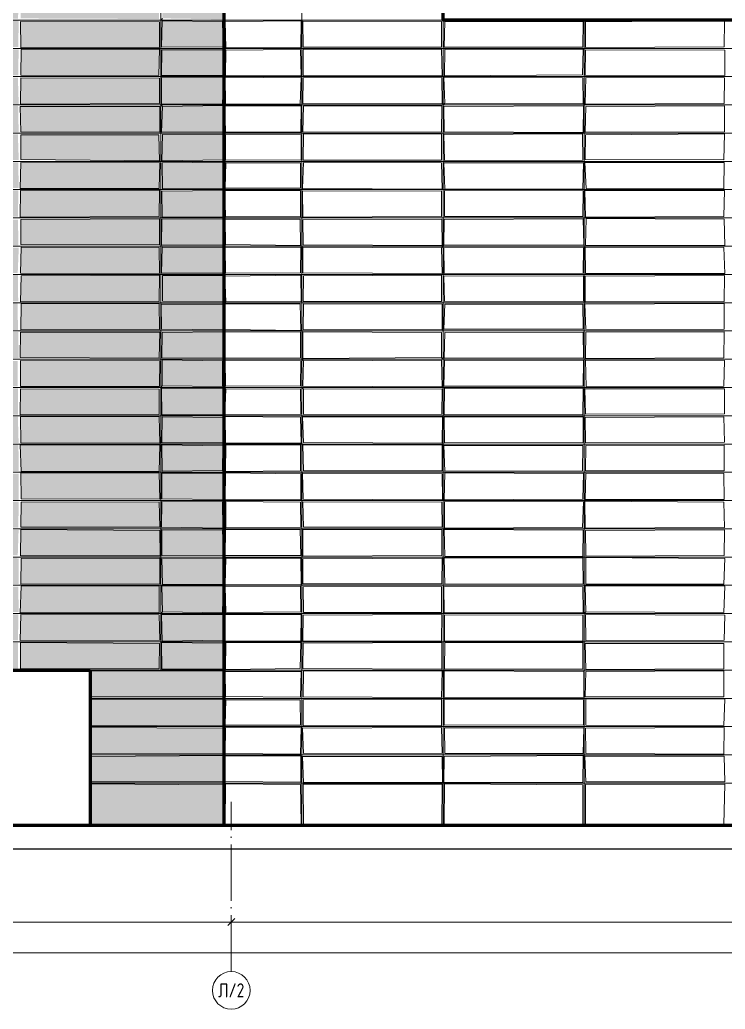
# Model space of a CAD drawing. Extents: x -50000 to 1632000, y -47600 to 308800.
# Drawn here: x 1327813 to 1357787, y 213200 to 255213 of the extents above; entities that cross this region are included whole.
import ezdxf
from ezdxf.enums import TextEntityAlignment as Align

# ---------------------------------------------------------------- set-up
doc = ezdxf.new("R2010")
doc.units = 0
doc.header["$MEASUREMENT"] = 0
doc.linetypes.add('ACAD_ISO04W100', pattern=[30, 24, -3, 0, -3])
doc.layers.get('Defpoints').update_dxf_attribs({"color": 6})
doc.layers.add('1', color=7, linetype='Continuous')
doc.styles.get("Standard").update_dxf_attribs({"font": 'isocpeur.ttf'})
doc.dimstyles.get("Standard").update_dxf_attribs({"dimscale": 200, "dimtxt": 2.5, "dimasz": 1.5, "dimexe": 1.5, "dimexo": 5, "dimgap": 1, "dimtad": 1, "dimtoh": 1, "dimdec": 0, "dimrnd": 10, "dimzin": 0, "dimtxsty": 'Standard', "dimblk": 'OBLIQUE', "dimcen": 1, "dimdle": 1.5, "dimclrd": 256, "dimclre": 256, "dimclrt": 256, "dimadec": 0, "dimazin": 0, "dimtfac": 1, "dimtdec": 0, "dimtix": 1, "dimtmove": 0, "dimatfit": 3, "dimldrblk": 'NONE', "dimfxl": 1, "dimtolj": 1, "dimtzin": 0, "dimlwd": 18, "dimlwe": 18, "dimarcsym": 1})

# ---------------------------------------------------------------- blocks, each defined once
blk = doc.blocks.new('_Oblique')
at = {"color": 0, "linetype": 'ByBlock', "lineweight": -2}
blk.add_line((-0.5, -0.5), (0.5, 0.5), dxfattribs=at)
blk = doc.blocks.new('*D37')
at = {"layer": '1', "linetype": 'Continuous', "lineweight": 18, "transparency": 16777216}
blk.add_line((1315500, 216900), (1337100, 216900), dxfattribs=at)
at = {"layer": 'Defpoints', "color": 0, "linetype": 'Continuous', "transparency": 16777216}
for p in [(1315800, 220000), (1336800, 220000), (1336800, 216900)]:
    blk.add_point(p, dxfattribs=at)
at = {"layer": '1', "linetype": 'Continuous', "lineweight": 18, "transparency": 16777216, "xscale": 300, "yscale": 300, "zscale": 300, "rotation": 180}
blk.add_blockref('_Oblique', (1315800, 216900), dxfattribs=at)
at = {"layer": '1', "linetype": 'Continuous', "lineweight": 18, "transparency": 16777216, "xscale": 300, "yscale": 300, "zscale": 300}
blk.add_blockref('_Oblique', (1336800, 216900), dxfattribs=at)
at = {"layer": '1', "linetype": 'Continuous', "lineweight": 18, "transparency": 16777216, "insert": (1326300, 217350), "char_height": 500, "attachment_point": 5}
blk.add_mtext('\\A1;21000', dxfattribs=at)
blk = doc.blocks.new('_None')
blk = doc.blocks.new('*D38')
at = {"layer": '1', "linetype": 'Continuous', "lineweight": 18, "transparency": 16777216}
blk.add_line((1315500, 215600), (1450050, 215600), dxfattribs=at)
at = {"layer": 'Defpoints', "color": 0, "linetype": 'Continuous', "transparency": 16777216}
for p in [(1315800, 220000), (1449750, 220000), (1449750, 215600)]:
    blk.add_point(p, dxfattribs=at)
at = {"layer": '1', "linetype": 'Continuous', "lineweight": 18, "transparency": 16777216, "xscale": 300, "yscale": 300, "zscale": 300, "rotation": 180}
blk.add_blockref('_Oblique', (1315800, 215600), dxfattribs=at)
at = {"layer": '1', "linetype": 'Continuous', "lineweight": 18, "transparency": 16777216, "xscale": 300, "yscale": 300, "zscale": 300}
blk.add_blockref('_Oblique', (1449750, 215600), dxfattribs=at)
at = {"layer": '1', "linetype": 'Continuous', "lineweight": 18, "transparency": 16777216, "insert": (1382775, 216050), "char_height": 500, "attachment_point": 5}
blk.add_mtext('\\A1;133950*', dxfattribs=at)
blk = doc.blocks.new('*D39')
at = {"layer": '1', "linetype": 'Continuous', "lineweight": 18, "transparency": 16777216}
blk.add_line((1336500, 216900), (1385100, 216900), dxfattribs=at)
at = {"layer": 'Defpoints', "color": 0, "linetype": 'Continuous', "transparency": 16777216}
for p in [(1336800, 220000), (1384800, 220000), (1384800, 216900)]:
    blk.add_point(p, dxfattribs=at)
at = {"layer": '1', "linetype": 'Continuous', "lineweight": 18, "transparency": 16777216, "xscale": 300, "yscale": 300, "zscale": 300, "rotation": 180}
blk.add_blockref('_Oblique', (1336800, 216900), dxfattribs=at)
at = {"layer": '1', "linetype": 'Continuous', "lineweight": 18, "transparency": 16777216, "xscale": 300, "yscale": 300, "zscale": 300}
blk.add_blockref('_Oblique', (1384800, 216900), dxfattribs=at)
at = {"layer": '1', "linetype": 'Continuous', "lineweight": 18, "transparency": 16777216, "insert": (1360800, 217350), "char_height": 500, "attachment_point": 5}
blk.add_mtext('\\A1;48000', dxfattribs=at)

msp = doc.modelspace()

# ---------------------------------------------------------------- hatches: boundary and pattern name
at = {"layer": '1', "linetype": 'Continuous'}
h = msp.add_hatch(color=251, dxfattribs=at)
h.dxf.hatch_style = 1
h.paths.add_polyline_path([(1321751, 258728), (1315839.5, 258756.4), (1315870.5, 257636.2), (1321727.5, 257630.5)])
h.paths.add_polyline_path([(1327772.4, 258728), (1321834.4, 258749.8), (1321834.5, 257660.2), (1327774.7, 257661.5)])
h.paths.add_polyline_path([(1333740.2, 258768.7), (1327851.2, 258754.6), (1327869.8, 257650.7), (1333743.5, 257652.5)])
h.paths.add_polyline_path([(1336431.2, 258767.9), (1333854, 258750), (1333871, 257639.6), (1336451.3, 257672.2)])
h.paths.add_polyline_path([(1321740, 257564.5), (1315831.1, 257533), (1315826.3, 256457.1), (1321736.7, 256435.2)])
h.paths.add_polyline_path([(1327733.7, 257544.6), (1321843.7, 257570.6), (1321847.4, 256463.9), (1327750, 256444.6)])
h.paths.add_polyline_path([(1333762.3, 257558.2), (1327861.7, 257568.6), (1327840, 256473.3), (1333741, 256458.4)])
h.paths.add_polyline_path([(1336438.7, 257536.3), (1333863.5, 257566), (1333857.5, 256457.6), (1336464, 256452.6)])
h.paths.add_polyline_path([(1321772.5, 256348.3), (1315847.9, 256338.6), (1315862.7, 255274.3), (1321739.4, 255261.8)])
h.paths.add_polyline_path([(1327771.3, 256333.2), (1321870, 256353.3), (1321837, 255268.4), (1327739.8, 255266.7)])
h.paths.add_polyline_path([(1333757.4, 256363.6), (1327834.6, 256333.5), (1327847.5, 255271.3), (1333727.9, 255246.5)])
h.paths.add_polyline_path([(1336434.5, 256334.8), (1333857, 256331.1), (1333870.7, 255274.2), (1336431.4, 255231.6)])
h.paths.add_polyline_path([(1321771.1, 255152.9), (1315872.3, 255138.7), (1315852.2, 254033.3), (1321771, 254059.6)])
h.paths.add_polyline_path([(1327764.4, 255170.5), (1321861.7, 255164.6), (1321829, 254068.1), (1327752.3, 254053.4)])
h.paths.add_polyline_path([(1333752.9, 255131.2), (1327842.1, 255137), (1327859.7, 254026.1), (1333749.3, 254036.9)])
h.paths.add_polyline_path([(1336427.3, 255147.5), (1333869.7, 255164.5), (1333829.4, 254069.5), (1336449.9, 254050.8)])
h.paths.add_polyline_path([(1321744.7, 253936.8), (1315846.9, 253931.8), (1315831.7, 252845.9), (1321748.9, 252862.8)])
h.paths.add_polyline_path([(1327765.3, 253959.3), (1321862.8, 253972.5), (1321835.1, 252866.4), (1327747.3, 252860.4)])
h.paths.add_polyline_path([(1333755.3, 253960.3), (1327869.3, 253944.9), (1327859.8, 252865.4), (1333727.4, 252853.3)])
h.paths.add_polyline_path([(1336465.5, 253940), (1333855.2, 253941.6), (1333831.4, 252843.6), (1336449.2, 252850.5)])
h.paths.add_polyline_path([(1321760.3, 252758), (1315837.8, 252753.3), (1315832, 251657.5), (1321726.8, 251672.1)])
h.paths.add_polyline_path([(1327734, 252758.1), (1321865.9, 252738.6), (1321846.5, 251625.7), (1327768, 251628.2)])
h.paths.add_polyline_path([(1333750, 252728.5), (1327863.5, 252752.8), (1327842.7, 251630.5), (1333753.7, 251660.1)])
h.paths.add_polyline_path([(1336463.9, 252752.8), (1333837.2, 252756.8), (1333827.8, 251627.7), (1336431.2, 251644.3)])
h.paths.add_polyline_path([(1321771.6, 251527.5), (1315840.1, 251564.2), (1315838.3, 250447.4), (1321726.4, 250454.9)])
h.paths.add_polyline_path([(1327743.8, 251554.4), (1321831.5, 251548.7), (1321868.6, 250457), (1327765.4, 250435.6)])
h.paths.add_polyline_path([(1333769.5, 251533.4), (1327827.9, 251531.6), (1327862.4, 250450.2), (1333768.3, 250446.2)])
h.paths.add_polyline_path([(1336439.5, 251573.8), (1333870.5, 251527.9), (1333841.3, 250448.5), (1336443.2, 250455.8)])
h.paths.add_polyline_path([(1321729.2, 250326.8), (1315839.6, 250342.4), (1315831.2, 249246.5), (1321726.7, 249243.3)])
h.paths.add_polyline_path([(1327731.6, 250350.9), (1321833.1, 250346.5), (1321848.8, 249246.4), (1327769.4, 249260.8)])
h.paths.add_polyline_path([(1333728.1, 250333.2), (1327857.3, 250325.3), (1327862.6, 249274.5), (1333746.3, 249228.7)])
h.paths.add_polyline_path([(1336466.6, 250355.6), (1333872.1, 250341.7), (1333852.6, 249230.4), (1336467.6, 249264.2)])
h.paths.add_polyline_path([(1321738.9, 249145.7), (1315866.8, 249166.8), (1315846.5, 248052.5), (1321761.2, 248060.3)])
h.paths.add_polyline_path([(1327747.8, 249162.5), (1321834.1, 249128.5), (1321858.5, 248065.7), (1327769.1, 248066.4)])
h.paths.add_polyline_path([(1333765, 249140.4), (1327854.1, 249149.9), (1327830, 248055.4), (1333735.3, 248051.4)])
h.paths.add_polyline_path([(1336437, 249166.3), (1333868.7, 249137.3), (1333873.2, 248036.9), (1336466.1, 248047.1)])
h.paths.add_polyline_path([(1321738.5, 247933.2), (1315866.6, 247957.4), (1315853.3, 246835), (1321730.1, 246858.1)])
h.paths.add_polyline_path([(1327749.9, 247971.8), (1321855.6, 247950), (1321833.9, 246832.3), (1327739.6, 246859.1)])
h.paths.add_polyline_path([(1333743.2, 247971.9), (1327850.4, 247969.8), (1327826, 246837.1), (1333730.6, 246861.2)])
h.paths.add_polyline_path([(1336460.1, 247964.3), (1333850.7, 247941.3), (1333862.6, 246832.9), (1336454.9, 246847.1)])
h.paths.add_polyline_path([(1321736.8, 246772.6), (1315830.8, 246756.9), (1315851.4, 245634.9), (1321761.5, 245632.2)])
h.paths.add_polyline_path([(1327740.4, 246730.3), (1321827, 246737.4), (1321842.9, 245644.9), (1327750.2, 245629.8)])
h.paths.add_polyline_path([(1333744.8, 246760.5), (1327864.4, 246727.5), (1327864.8, 245667.3), (1333750, 245663)])
h.paths.add_polyline_path([(1336456.1, 246763.3), (1333855.2, 246744.3), (1333828.8, 245637.4), (1336442.7, 245658.3)])
h.paths.add_polyline_path([(1321735.2, 245556.7), (1315856, 245566.5), (1315856.7, 244455.8), (1321769.4, 244430.9)])
h.paths.add_polyline_path([(1327770.8, 245539.6), (1321853.4, 245565.3), (1321855.7, 244426.9), (1327725.7, 244460.2)])
h.paths.add_polyline_path([(1333732.2, 245546), (1327867.8, 245558.1), (1327841.2, 244450.7), (1333746.4, 244444.1)])
h.paths.add_polyline_path([(1336449.1, 245545.3), (1333862.5, 245553.1), (1333834.5, 244455), (1336450.5, 244451.6)])
h.paths.add_polyline_path([(1321742.5, 244362.7), (1315854.5, 244342), (1315849.3, 243231.1), (1321754.1, 243235.4)])
h.paths.add_polyline_path([(1327733.7, 244369.5), (1321857.2, 244368.3), (1321852, 243262.2), (1327746.3, 243263.4)])
h.paths.add_polyline_path([(1333752.4, 244371.9), (1327870.8, 244336), (1327848.6, 243237.3), (1333734.7, 243249.8)])
h.paths.add_polyline_path([(1336438.9, 244350.1), (1333873.1, 244358.2), (1333873.6, 243259.5), (1336448.2, 243250.8)])
h.paths.add_polyline_path([(1321727.6, 243127.1), (1315825.6, 243158.3), (1315829.7, 242034.8), (1321758.6, 242051.9)])
h.paths.add_polyline_path([(1327728.6, 243167.9), (1321840.6, 243166.7), (1321856.8, 242061.6), (1327731.5, 242046)])
h.paths.add_polyline_path([(1333736.5, 243169.8), (1327872.3, 243160.2), (1327853, 242042.4), (1333744.7, 242059.2)])
h.paths.add_polyline_path([(1336463.6, 243142.1), (1333826.2, 243134), (1333834.8, 242073.6), (1336465.2, 242050)])
h.paths.add_polyline_path([(1321756.2, 241929.3), (1315870.8, 241970.2), (1315851.3, 240827.8), (1321765.6, 240869.4)])
h.paths.add_polyline_path([(1327753.9, 241949.7), (1321869.9, 241960.1), (1321854.1, 240826.4), (1327763.8, 240848.9)])
h.paths.add_polyline_path([(1333767.8, 241945.4), (1327840.1, 241947.4), (1327833.1, 240873.3), (1333734.7, 240842.8)])
h.paths.add_polyline_path([(1336450, 241959), (1333862.2, 241930.8), (1333850.2, 240866.1), (1336443, 240845.4)])
h.paths.add_polyline_path([(1321730.2, 240726.1), (1315841.6, 240737.1), (1315871.8, 239640.8), (1321757.4, 239656.6)])
h.paths.add_polyline_path([(1327725.8, 240729.1), (1321862.1, 240770.1), (1321873.3, 239640.9), (1327725.2, 239655)])
h.paths.add_polyline_path([(1333763.5, 240732.4), (1327840.2, 240740.6), (1327838.7, 239647.7), (1333749.7, 239637)])
h.paths.add_polyline_path([(1336426.7, 240734.2), (1333864.6, 240772.7), (1333869.3, 239673.9), (1336425, 239639.8)])
h.paths.add_polyline_path([(1321764.7, 239548.7), (1315864.9, 239548.1), (1315865.6, 238460.6), (1321733.1, 238441.1)])
h.paths.add_polyline_path([(1327735.2, 239568.2), (1321850.5, 239565.7), (1321846.9, 238433.4), (1327735.9, 238451.9)])
h.paths.add_polyline_path([(1333739, 239532.2), (1327837, 239540.6), (1327833.6, 238444), (1333734.6, 238453.2)])
h.paths.add_polyline_path([(1336453, 239573.5), (1333829.5, 239557.5), (1333850.7, 238445), (1336434.3, 238434.2)])
h.paths.add_polyline_path([(1321742.5, 238373.1), (1315834.5, 238347.2), (1315847.8, 237242.6), (1321747.9, 237255.7)])
h.paths.add_polyline_path([(1327732.6, 238360.1), (1321834.3, 238333.1), (1321859.4, 237257), (1327764.4, 237239.1)])
h.paths.add_polyline_path([(1333732.2, 238366.6), (1327845, 238360.8), (1327857.2, 237253.8), (1333769.1, 237237.3)])
h.paths.add_polyline_path([(1336453.1, 238329.4), (1333865.5, 238359.3), (1333855.5, 237250.2), (1336470.3, 237250.3)])
h.paths.add_polyline_path([(1321759.8, 237141), (1315859.6, 237157.6), (1315862.5, 236036), (1321734.5, 236046.7)])
h.paths.add_polyline_path([(1327754.4, 237168.4), (1321845.5, 237162.5), (1321871.7, 236028.8), (1327771.9, 236050.3)])
h.paths.add_polyline_path([(1333760.8, 237147), (1327826.2, 237168.4), (1327868.3, 236031.7), (1333737.7, 236032.5)])
h.paths.add_polyline_path([(1336444, 237126.2), (1333842.6, 237168.3), (1333858.1, 236041.4), (1336425.5, 236073)])
h.paths.add_polyline_path([(1321728.1, 235965.5), (1315833.7, 235942.3), (1315845.4, 234841.1), (1321768, 234825.9)])
h.paths.add_polyline_path([(1327768.7, 235945.3), (1321874.7, 235960.4), (1321833.4, 234857.3), (1327772.5, 234827.9)])
h.paths.add_polyline_path([(1333737.4, 235955.2), (1327861.4, 235974.2), (1327867.1, 234869.3), (1333761.5, 234861.2)])
h.paths.add_polyline_path([(1336452.6, 235964.6), (1333847.8, 235959.4), (1333851.2, 234866.7), (1336438, 234842.7)])
h.paths.add_polyline_path([(1321735.6, 234751.5), (1315853.2, 234755.2), (1315829.4, 233672.9), (1321739.1, 233672.8)])
h.paths.add_polyline_path([(1327763.3, 234746.4), (1321859.4, 234741.1), (1321851.4, 233647.4), (1327755.1, 233646.5)])
h.paths.add_polyline_path([(1333735.5, 234740.8), (1327870.2, 234733.3), (1327862.8, 233665), (1333766.2, 233664.1)])
h.paths.add_polyline_path([(1336427.9, 234750.1), (1333849.3, 234761.8), (1333835.3, 233669.4), (1336444, 233630.7)])
h.paths.add_polyline_path([(1321759.7, 233530.4), (1315870.1, 233537.2), (1315842.1, 232441.5), (1321733.6, 232466)])
h.paths.add_polyline_path([(1327763.6, 233542.7), (1321831.2, 233529.4), (1321853.8, 232446.3), (1327727, 232467.7)])
h.paths.add_polyline_path([(1333771, 233531.3), (1327861.1, 233563.8), (1327850.6, 232448.1), (1333773.1, 232449.1)])
h.paths.add_polyline_path([(1336426.1, 233539.7), (1333855.1, 233549.9), (1333852.4, 232463), (1336465.1, 232454.7)])
h.paths.add_polyline_path([(1321767.2, 232374.5), (1315869.5, 232372.7), (1315840.2, 231260), (1321751.2, 231230.3)])
h.paths.add_polyline_path([(1327761.2, 232352.4), (1321836.1, 232358.5), (1321852.3, 231260), (1327763.3, 231252.8)])
h.paths.add_polyline_path([(1333762.1, 232357.2), (1327869.2, 232333.7), (1327852.8, 231252.9), (1333761, 231257.7)])
h.paths.add_polyline_path([(1336441.1, 232327.9), (1333847.8, 232336.9), (1333873.1, 231239.7), (1336445.9, 231242.2)])
h.paths.add_polyline_path([(1321726.2, 231131.4), (1315850.1, 231131.8), (1315842.2, 230039.7), (1321727.1, 230036.9)])
h.paths.add_polyline_path([(1327745, 231146.4), (1321854.1, 231152.3), (1321867.5, 230072.7), (1327771.7, 230070)])
h.paths.add_polyline_path([(1333731.9, 231172.5), (1327865, 231167.3), (1327836.5, 230036.1), (1333734, 230025)])
h.paths.add_polyline_path([(1336453.2, 231161.8), (1333850.7, 231172), (1333874.2, 230073), (1336431.4, 230032.7)])
h.paths.add_polyline_path([(1321749.5, 229958.4), (1315874.4, 229933.3), (1315839.9, 228843.8), (1321739.9, 228837)])
h.paths.add_polyline_path([(1327751.5, 229967.2), (1321847.7, 229939.9), (1321846.5, 228854), (1327739.8, 228860.3)])
h.paths.add_polyline_path([(1333733.9, 229946), (1327861.9, 229954.4), (1327825.9, 228850.8), (1333768.4, 228863.7)])
h.paths.add_polyline_path([(1336448.9, 229957.4), (1333831.4, 229962.6), (1333858.4, 228832.2), (1336452.5, 228867.2)])
h.paths.add_polyline_path([(1321745.2, 228757.7), (1315831.7, 228741.3), (1315839.5, 227666.9), (1321751.2, 227670.7)])
h.paths.add_polyline_path([(1327735.5, 228767.2), (1321851.7, 228749.3), (1321864.5, 227648.9), (1327739.9, 227661.2)])
h.paths.add_polyline_path([(1333748.8, 228726.8), (1327837, 228769.6), (1327842.7, 227647.7), (1333741, 227648.1)])
h.paths.add_polyline_path([(1336443.5, 228747.8), (1333840.4, 228766.1), (1333850.1, 227637.4), (1336451.7, 227636.5)])
h.paths.add_polyline_path([(1318726.1, 227565.7), (1315837.5, 227527.9), (1315870, 226435.5), (1318743.2, 226440.2)])
h.paths.add_polyline_path([(1336458.3, 227558), (1330834.5, 227572.8), (1330866.1, 226458.6), (1336456.4, 226462.5)])
h.paths.add_polyline_path([(1318770.3, 226372.1), (1315849, 226354.2), (1315839, 225255.8), (1318736.3, 225241)])
h.paths.add_polyline_path([(1336444.4, 226360.4), (1330860.8, 226361.5), (1330857.4, 225226.5), (1336456.4, 225268.1)])
h.paths.add_polyline_path([(1318772.4, 225138.8), (1315873.6, 225144.4), (1315825.5, 224069.9), (1318745.7, 224046.1)])
h.paths.add_polyline_path([(1336435.2, 225138), (1330833.2, 225156.1), (1330844.2, 224069), (1336446.5, 224064.6)])
h.paths.add_polyline_path([(1318750.6, 223968.4), (1315838.3, 223929.2), (1315832.6, 222831.8), (1318728.9, 222856)])
h.paths.add_polyline_path([(1336470.9, 223970.9), (1330864.9, 223935), (1330841.2, 222860.7), (1336464.6, 222852.1)])
h.paths.add_polyline_path([(1318754, 222733.2), (1315840.6, 222772.8), (1315833.2, 221058.9), (1318738.6, 221048.8)])
h.paths.add_polyline_path([(1336440.1, 222733.9), (1330837.6, 222768.1), (1330838.5, 221043.5), (1336435.2, 221057.6)])

# ---------------------------------------------------------------- linework, layer by layer
at = {"layer": '1', "color": 8, "linetype": 'Continuous', "lineweight": 13}
for p, q in [((1333800, 227600), (1333800, 276200)), ((1339800, 221000), (1339800, 276200)), ((1345800, 255200), (1315800, 255200)), ((1345800, 255200), (1345800, 221000)), ((1351800, 221000), (1351800, 255200)), ((1380300, 254000), (1315800, 254000)), ((1380300, 252800), (1315800, 252800)), ((1380300, 251600), (1315800, 251600)), ((1380300, 250400), (1315800, 250400)), ((1380300, 249200), (1315800, 249200)), ((1380300, 248000), (1315800, 248000)), ((1380300, 246800), (1315800, 246800)), ((1315800, 245600), (1380300, 245600)), ((1380300, 244400), (1315800, 244400)), ((1380300, 243200), (1315800, 243200)), ((1380300, 242000), (1315800, 242000)), ((1380300, 240800), (1315800, 240800)), ((1380300, 239600), (1315800, 239600)), ((1380300, 238400), (1315800, 238400)), ((1380300, 237200), (1315800, 237200)), ((1380300, 236000), (1315800, 236000)), ((1380300, 234800), (1315800, 234800)), ((1380300, 233600), (1315800, 233600)), ((1380300, 232400), (1315800, 232400)), ((1380300, 231200), (1315800, 231200)), ((1380300, 230000), (1315800, 230000)), ((1384500, 228800), (1315800, 228800)), ((1384500, 227600), (1330800, 227600)), ((1384500, 226400), (1330800, 226400)), ((1384500, 225200), (1330800, 225200)), ((1384500, 224000), (1330800, 224000)), ((1384500, 222800), (1330800, 222800)), ((1315800, 221000), (1381800, 221000))]:
    msp.add_line(p, q, dxfattribs=at)
at = {"layer": '1', "color": 7, "linetype": 'Continuous', "lineweight": 9}
for p, q in [((1327842.1, 255137), (1333752.9, 255131.2)), ((1327859.7, 254026.1), (1327842.1, 255137)), ((1333749.3, 254036.9), (1333752.9, 255131.2)), ((1333800, 255200), (1333870.7, 255274.2)), ((1333829.4, 254069.5), (1333869.7, 255164.5)), ((1333869.7, 255164.5), (1336427.3, 255147.5)), ((1336449.9, 254050.8), (1336427.3, 255147.5)), ((1327859.7, 254026.1), (1333749.3, 254036.9)), ((1327859.8, 252865.4), (1327869.3, 253944.9)), ((1327869.3, 253944.9), (1333755.3, 253960.3)), ((1333727.4, 252853.3), (1333755.3, 253960.3)), ((1333829.4, 254069.5), (1336449.9, 254050.8)), ((1333831.4, 252843.6), (1333855.2, 253941.6)), ((1333855.2, 253941.6), (1336465.5, 253940)), ((1336449.2, 252850.5), (1336465.5, 253940)), ((1327842.7, 251630.5), (1327863.5, 252752.8)), ((1327859.8, 252865.4), (1333727.4, 252853.3)), ((1327863.5, 252752.8), (1333750, 252728.5)), ((1333753.7, 251660.1), (1333750, 252728.5)), ((1333827.8, 251627.7), (1333837.2, 252756.8)), ((1333831.4, 252843.6), (1336449.2, 252850.5)), ((1333837.2, 252756.8), (1336463.9, 252752.8)), ((1336431.2, 251644.3), (1336463.9, 252752.8)), ((1327842.7, 251630.5), (1333753.7, 251660.1)), ((1327827.9, 251531.6), (1333769.5, 251533.4)), ((1327862.4, 250450.2), (1327827.9, 251531.6)), ((1333768.3, 250446.2), (1333769.5, 251533.4)), ((1333800, 251600), (1333870.5, 251527.9)), ((1333827.8, 251627.7), (1336431.2, 251644.3)), ((1333841.3, 250448.5), (1333870.5, 251527.9)), ((1333870.5, 251527.9), (1336439.5, 251573.8)), ((1336443.2, 250455.8), (1336439.5, 251573.8)), ((1327862.4, 250450.2), (1333768.3, 250446.2)), ((1333841.3, 250448.5), (1336443.2, 250455.8)), ((1327857.3, 250325.3), (1333728.1, 250333.2)), ((1327862.6, 249274.5), (1327857.3, 250325.3)), ((1333746.3, 249228.7), (1333728.1, 250333.2)), ((1333852.6, 249230.4), (1333872.1, 250341.7)), ((1333872.1, 250341.7), (1336466.6, 250355.6)), ((1336467.6, 249264.2), (1336466.6, 250355.6)), ((1327830, 248055.4), (1327854.1, 249149.9)), ((1327854.1, 249149.9), (1333765, 249140.4)), ((1327862.6, 249274.5), (1333746.3, 249228.7)), ((1333735.3, 248051.4), (1333765, 249140.4)), ((1333852.6, 249230.4), (1336467.6, 249264.2)), ((1333868.7, 249137.3), (1336437, 249166.3)), ((1336466.1, 248047.1), (1336437, 249166.3)), ((1333873.2, 248036.9), (1333868.7, 249137.3)), ((1327826, 246837.1), (1327850.4, 247969.8)), ((1327830, 248055.4), (1333735.3, 248051.4)), ((1327850.4, 247969.8), (1333743.2, 247971.9)), ((1333730.6, 246861.2), (1333743.2, 247971.9)), ((1333850.7, 247941.3), (1336460.1, 247964.3)), ((1333862.6, 246832.9), (1333850.7, 247941.3)), ((1333873.2, 248036.9), (1336464.3, 248047.1)), ((1336454.9, 246847.1), (1336460.1, 247964.3)), ((1327826, 246837.1), (1333730.6, 246861.2)), ((1327864.4, 246727.5), (1333744.8, 246760.5)), ((1327864.8, 245667.3), (1327864.4, 246727.5)), ((1333750, 245663), (1333744.8, 246760.5)), ((1333828.8, 245637.4), (1333855.2, 246744.3)), ((1333855.2, 246744.3), (1336456.1, 246763.3)), ((1333862.6, 246832.9), (1336454.9, 246847.1)), ((1336442.7, 245658.3), (1336456.1, 246763.3)), ((1327841.2, 244450.7), (1327867.8, 245558.1)), ((1327864.8, 245667.3), (1333750, 245663)), ((1327867.8, 245558.1), (1333732.2, 245546)), ((1333746.4, 244444.1), (1333732.2, 245546)), ((1333828.8, 245637.4), (1336442.7, 245658.3)), ((1333834.5, 244455), (1333862.5, 245553.1)), ((1333862.5, 245553.1), (1336449.1, 245545.3)), ((1336450.5, 244451.6), (1336449.1, 245545.3)), ((1327841.2, 244450.7), (1333746.4, 244444.1)), ((1327848.6, 243237.3), (1327870.8, 244336)), ((1327870.8, 244336), (1333752.4, 244371.9)), ((1333734.7, 243249.8), (1333752.4, 244371.9)), ((1333834.5, 244455), (1336450.5, 244451.6)), ((1333873.1, 244358.2), (1336438.9, 244350.1)), ((1333873.6, 243259.5), (1333873.1, 244358.2)), ((1336448.2, 243250.8), (1336438.9, 244350.1)), ((1333873.6, 243259.5), (1336448.2, 243250.8)), ((1327848.6, 243237.3), (1333734.7, 243249.8)), ((1327853, 242042.4), (1327872.3, 243160.2)), ((1327872.3, 243160.2), (1333736.5, 243169.8)), ((1333744.7, 242059.2), (1333736.5, 243169.8)), ((1333826.2, 243134), (1336463.6, 243142.1)), ((1333834.8, 242073.6), (1333826.2, 243134)), ((1336465.2, 242050), (1336463.6, 243142.1)), ((1327853, 242042.4), (1333744.7, 242059.2)), ((1333834.8, 242073.6), (1336465.2, 242050)), ((1327833.1, 240873.3), (1327840.1, 241947.4)), ((1327840.1, 241947.4), (1333767.8, 241945.4)), ((1333734.7, 240842.8), (1333767.8, 241945.4)), ((1333850.2, 240866.1), (1333862.2, 241930.8)), ((1333862.2, 241930.8), (1336450, 241959)), ((1336443, 240845.4), (1336450, 241959)), ((1327833.1, 240873.3), (1333734.7, 240842.8)), ((1327838.7, 239647.7), (1327840.2, 240740.6)), ((1327840.2, 240740.6), (1333763.5, 240732.4)), ((1333850.2, 240866.1), (1336443, 240845.4)), ((1333864.6, 240772.7), (1336426.7, 240734.2)), ((1333869.3, 239673.9), (1333864.6, 240772.7)), ((1333749.7, 239637), (1333763.5, 240732.4)), ((1336425, 239639.8), (1336426.7, 240734.2)), ((1327833.6, 238444), (1327837, 239540.6)), ((1327837, 239540.6), (1333739, 239532.2)), ((1327838.7, 239647.7), (1333749.7, 239637)), ((1333734.6, 238453.2), (1333739, 239532.2)), ((1333800, 239600), (1333869.3, 239673.9)), ((1333829.5, 239557.5), (1336453, 239573.5)), ((1333850.7, 238445), (1333829.5, 239557.5)), ((1333869.3, 239673.9), (1336425, 239639.8)), ((1336434.3, 238434.2), (1336453, 239573.5)), ((1327833.6, 238444), (1333734.6, 238453.2)), ((1327845, 238360.8), (1333732.2, 238366.6)), ((1327857.2, 237253.8), (1327845, 238360.8)), ((1333769.1, 237237.3), (1333732.2, 238366.6)), ((1333850.7, 238445), (1336434.3, 238434.2)), ((1333855.5, 237250.2), (1333865.5, 238359.3)), ((1333865.5, 238359.3), (1336453.1, 238329.4)), ((1336470.3, 237249.8), (1336453.1, 238329.4)), ((1327826.2, 237168.4), (1333760.8, 237147)), ((1327868.3, 236031.7), (1327826.2, 237168.4)), ((1327857.2, 237253.8), (1333769.1, 237237.3)), ((1333737.7, 236032.5), (1333760.8, 237147)), ((1333842.6, 237168.3), (1336444, 237126.2)), ((1333858.1, 236041.4), (1333842.6, 237168.3)), ((1333855.5, 237250.2), (1336470, 237250.3)), ((1336425.5, 236073), (1336444, 237126.2)), ((1327861.4, 235974.2), (1333737.4, 235955.2)), ((1327867.1, 234869.3), (1327861.4, 235974.2)), ((1327868.3, 236031.7), (1333737.7, 236032.5)), ((1333761.5, 234861.2), (1333737.4, 235955.2)), ((1333847.8, 235959.4), (1336452.6, 235964.6)), ((1333851.2, 234866.7), (1333847.8, 235959.4)), ((1333858.1, 236041.4), (1336425.5, 236073)), ((1336500, 236000), (1336425.5, 236073)), ((1336438, 234842.7), (1336452.6, 235964.6)), ((1327867.1, 234869.3), (1333761.5, 234861.2)), ((1333851.2, 234866.7), (1336438, 234842.7)), ((1327862.8, 233665), (1327870.2, 234733.3)), ((1327870.2, 234733.3), (1333735.5, 234740.8)), ((1333766.2, 233664.1), (1333735.5, 234740.8)), ((1333835.3, 233669.4), (1333849.3, 234761.8)), ((1333849.3, 234761.8), (1336427.9, 234750.1)), ((1336444, 233630.7), (1336427.9, 234750.1)), ((1327862.8, 233665), (1333766.2, 233664.1)), ((1333835.3, 233669.4), (1336444, 233630.7)), ((1327850.6, 232448.1), (1327861.1, 233563.8)), ((1327861.1, 233563.8), (1333771, 233531.3)), ((1333773.1, 232449.1), (1333771, 233531.3)), ((1333852.4, 232463), (1333855.1, 233549.9)), ((1333855.1, 233549.9), (1336426.1, 233539.7)), ((1336465.1, 232454.7), (1336426.1, 233539.7)), ((1327850.6, 232448.1), (1333773.1, 232449.1)), ((1327869.2, 232333.7), (1333762.1, 232357.2)), ((1333761, 231257.7), (1333762.1, 232357.2)), ((1333847.8, 232336.9), (1336441.1, 232327.9)), ((1333873.1, 231239.7), (1333847.8, 232336.9)), ((1333852.4, 232463), (1336465.1, 232454.7)), ((1327852.8, 231252.9), (1327869.2, 232333.7)), ((1336445.9, 231242.2), (1336441.1, 232327.9)), ((1327836.5, 230036.1), (1327865, 231167.3)), ((1327852.8, 231252.9), (1333761, 231257.7)), ((1327865, 231167.3), (1333731.9, 231172.5)), ((1333734, 230025), (1333731.9, 231172.5)), ((1333850.7, 231172), (1336453.2, 231161.8)), ((1333874.2, 230073), (1333850.7, 231172)), ((1333873.1, 231239.7), (1336445.9, 231242.2)), ((1336431.4, 230032.7), (1336453.2, 231161.8)), ((1327825.9, 228850.8), (1327861.9, 229954.4)), ((1327836.5, 230036.1), (1333734, 230025)), ((1327861.9, 229954.4), (1333733.9, 229946)), ((1333768.4, 228863.7), (1333733.9, 229946)), ((1333800, 230000), (1333874.2, 230073)), ((1333831.4, 229962.6), (1336448.9, 229957.4)), ((1333858.4, 228832.2), (1333831.4, 229962.6)), ((1333874.2, 230073), (1336431.4, 230032.7)), ((1336452.5, 228867.2), (1336448.9, 229957.4)), ((1327825.9, 228850.8), (1333768.4, 228863.7)), ((1327837, 228769.6), (1333748.8, 228726.8)), ((1333840.4, 228766.1), (1336443.5, 228747.8)), ((1333858.4, 228832.2), (1336452.5, 228867.2)), ((1330834.5, 227572.8), (1336458.3, 227558)), ((1330866.1, 226458.6), (1330834.5, 227572.8)), ((1336456.4, 226462.5), (1336458.3, 227558)), ((1330866.1, 226458.6), (1336456.4, 226462.5)), ((1330857.4, 225226.5), (1330860.8, 226361.5)), ((1330860.8, 226361.5), (1336444.4, 226360.4)), ((1336456.4, 225268.1), (1336444.4, 226360.4)), ((1330857.4, 225226.5), (1336456.4, 225268.1)), ((1330833.2, 225156.1), (1336435.2, 225138)), ((1330844.2, 224069), (1330833.2, 225156.1)), ((1336446.5, 224064.6), (1336435.2, 225138)), ((1330841.2, 222860.7), (1330864.9, 223935)), ((1330844.2, 224069), (1336446.5, 224064.6)), ((1330864.9, 223935), (1336470.9, 223970.9)), ((1336464.6, 222852.1), (1336470.9, 223970.9)), ((1330837.6, 222768.1), (1336440.1, 222733.9)), ((1330838.5, 221043.5), (1330837.6, 222768.1)), ((1330841.2, 222860.7), (1336464.6, 222852.1)), ((1336435.2, 221057.6), (1336440.1, 222733.9)), ((1336536.9, 221046.2), (1336557, 222771.7)), ((1336557, 222771.7), (1339746.8, 222747.6)), ((1339774.3, 221074.8), (1339746.8, 222747.6)), ((1339856.1, 222760.7), (1345763.6, 222761.8)), ((1339865.4, 221060.1), (1339856.1, 222760.7)), ((1345741.6, 221063.3), (1345763.6, 222761.8)), ((1345845.3, 221070), (1345857.3, 222767.2)), ((1345857.3, 222767.2), (1351743.2, 222731.1)), ((1351742.1, 221060.9), (1351743.2, 222731.1)), ((1351848, 222735.6), (1357767.3, 222751.2)), ((1351853.3, 221045), (1351848, 222735.6)), ((1357731.9, 221042.9), (1357767.3, 222751.2)), ((1330838.5, 221043.5), (1336435.2, 221057.6)), ((1336536.9, 221046.2), (1339774.3, 221074.8)), ((1339865.4, 221060.1), (1345741.6, 221063.3)), ((1345845.3, 221070), (1351742.1, 221060.9)), ((1351853.3, 221045), (1357731.9, 221042.9))]:
    msp.add_line(p, q, dxfattribs=at)
at = {"layer": '1', "color": 8, "linetype": 'Continuous', "lineweight": 9}
for p, q in [((1336534, 255143.9), (1339771.6, 255171.2)), ((1336568.5, 254025.9), (1336534, 255143.9)), ((1339759.9, 254039.5), (1339771.6, 255171.2)), ((1339844.9, 255155.7), (1345735, 255140.4)), ((1339847.9, 254046.5), (1339844.9, 255155.7)), ((1345725.9, 254054.7), (1345735, 255140.4)), ((1345844.8, 254045.2), (1345866.7, 255141.5)), ((1345866.7, 255141.5), (1351746.8, 255129.5)), ((1351737.6, 254055.8), (1351746.8, 255129.5)), ((1351851.8, 254038.2), (1351853.3, 255125.4)), ((1351853.3, 255125.4), (1357751.3, 255167.7)), ((1357747.7, 254057.9), (1357751.3, 255167.7)), ((1336500, 254000), (1336569.2, 253926.3)), ((1336559.8, 252849.2), (1336569.2, 253926.3)), ((1336568.5, 254025.9), (1339759.9, 254039.5)), ((1336569.2, 253926.3), (1339741.3, 253955)), ((1339772.7, 252826.7), (1339741.3, 253955)), ((1339847.9, 254046.5), (1345725.9, 254054.7)), ((1339847.9, 252854), (1339851.2, 253950.4)), ((1339851.2, 253950.4), (1345733.2, 253963.9)), ((1345763.1, 252835.6), (1345733.2, 253963.9)), ((1345844.8, 254045.2), (1351737.6, 254055.8)), ((1345856.7, 252835.9), (1345873.4, 253966.3)), ((1345873.4, 253966.3), (1351751.4, 253964.8)), ((1351729.6, 252870.5), (1351751.4, 253964.8)), ((1351834.5, 252868.2), (1351846.7, 253934.9)), ((1351846.7, 253934.9), (1357766.4, 253927.9)), ((1351851.8, 254038.2), (1357747.7, 254057.9)), ((1357773.3, 252853.4), (1357766.4, 253927.9)), ((1336542.9, 252770.2), (1339763.1, 252745.6)), ((1336553.8, 251628.4), (1336542.9, 252770.2)), ((1336559.8, 252849.2), (1339772.7, 252826.7)), ((1339727.3, 251637.2), (1339763.1, 252745.6)), ((1339834.1, 251653.5), (1339858.9, 252754.5)), ((1339847.9, 252854), (1345763.1, 252835.6)), ((1339858.9, 252754.5), (1345747.7, 252760.9)), ((1345759.6, 251644.4), (1345747.7, 252760.9)), ((1345834.3, 252771.2), (1351739.9, 252751.2)), ((1345871.1, 251672.3), (1345834.3, 252771.2)), ((1345856.7, 252835.9), (1351729.6, 252870.5)), ((1351757.6, 251639.3), (1351739.9, 252751.2)), ((1351834.5, 252868.2), (1357773.3, 252853.4)), ((1351842.9, 251628.2), (1351871.6, 252763.8)), ((1351871.6, 252763.8), (1357756.4, 252744.4)), ((1357747, 251657.1), (1357756.4, 252744.4)), ((1345800, 251600), (1345871.1, 251672.3)), ((1345871.1, 251672.3), (1351757.6, 251639.3)), ((1336530.7, 251557.4), (1339768.2, 251554.9)), ((1336560.1, 250435.8), (1336530.7, 251557.4)), ((1336553.8, 251628.4), (1339727.3, 251637.2)), ((1339750.8, 250437.4), (1339768.2, 251554.9)), ((1339834.1, 251653.5), (1345759.6, 251644.4)), ((1339838.8, 250461.2), (1339869.2, 251555.4)), ((1339869.2, 251555.4), (1345749.7, 251561.5)), ((1345733.5, 250437), (1345749.7, 251561.5)), ((1345830.1, 251535.6), (1351760.7, 251562.2)), ((1345839.1, 250457.6), (1345830.1, 251535.6)), ((1351756.2, 250431.1), (1351760.7, 251562.2)), ((1351832.6, 250434.8), (1351869.8, 251536)), ((1351842.9, 251628.2), (1357747, 251657.1)), ((1351869.8, 251536), (1357750.1, 251554.1)), ((1357750.2, 250461), (1357750.1, 251554.1)), ((1336560.1, 250435.8), (1339750.8, 250437.4)), ((1339838.8, 250461.2), (1345733.5, 250437)), ((1345839.1, 250457.6), (1351756.2, 250431.1)), ((1351832.6, 250434.8), (1357750.2, 250461)), ((1336552.8, 249254), (1336558.9, 250342.9)), ((1336558.9, 250342.9), (1339762.2, 250325.3)), ((1339765, 249263.4), (1339762.2, 250325.3)), ((1339857.5, 249249.7), (1339863.7, 250365.3)), ((1339863.7, 250365.3), (1345735.6, 250363.4)), ((1345725.7, 249255.2), (1345735.6, 250363.4)), ((1345834.1, 250335.7), (1351728.6, 250364.3)), ((1345852.8, 249240.8), (1345834.1, 250335.7)), ((1351730.5, 249251), (1351728.6, 250364.3)), ((1351835.1, 249273.9), (1351851.7, 250335)), ((1351851.7, 250335), (1357762.7, 250367.1)), ((1357733.4, 249268), (1357762.7, 250367.1)), ((1336535.8, 248061.4), (1336563.8, 249140.7)), ((1336552.8, 249254), (1339765, 249263.4)), ((1336563.8, 249140.7), (1339743.1, 249135)), ((1339831.7, 248049.1), (1339862.9, 249147)), ((1339857.5, 249249.7), (1345725.7, 249255.2)), ((1339862.9, 249147), (1345727, 249143.8)), ((1345753.9, 248026.4), (1345727, 249143.8)), ((1345852.8, 249240.8), (1351730.5, 249251)), ((1351826.3, 249159.1), (1357738.4, 249153.7)), ((1351872.5, 248050.1), (1351826.3, 249159.1)), ((1351835.1, 249273.9), (1357733.4, 249268)), ((1357726.5, 248037.1), (1357738.4, 249153.7)), ((1339735.4, 248058.4), (1339743.1, 249135)), ((1345829.4, 249134.9), (1351768.8, 249136.3)), ((1345873.3, 248034.7), (1345829.4, 249134.9)), ((1351731.2, 248027.4), (1351768.8, 249136.3)), ((1336525.4, 247967.1), (1339735.6, 247961.7)), ((1336554.6, 246867.4), (1336525.4, 247967.1)), ((1336535.8, 248061.4), (1339735.4, 248058.4)), ((1339734.6, 246844.7), (1339735.6, 247961.7)), ((1339831.7, 248049.1), (1345753.9, 248026.4)), ((1339832.7, 247931.4), (1345726.5, 247944.9)), ((1339846.9, 246830), (1339832.7, 247931.4)), ((1345729.3, 246858.1), (1345726.5, 247944.9)), ((1345856.5, 246857.8), (1345857.1, 247962.4)), ((1345857.1, 247962.4), (1351755.2, 247948.2)), ((1345873.3, 248034.7), (1351731.2, 248027.4)), ((1351732.8, 246862.5), (1351755.2, 247948.2)), ((1351825.7, 247962), (1357752, 247964.9)), ((1351854.4, 246837), (1351825.7, 247962)), ((1351872.5, 248050.1), (1357726.5, 248037.1)), ((1357732.3, 246859.1), (1357752, 247964.9)), ((1336539, 246754.1), (1339727.1, 246750.2)), ((1336550.3, 245671.7), (1336539, 246754.1)), ((1336554.6, 246867.4), (1339734.6, 246844.7)), ((1339747.7, 245635.6), (1339727.1, 246750.2)), ((1339833.9, 246725.9), (1345750, 246744.9)), ((1339852.8, 245659.9), (1339833.9, 246725.9)), ((1339846.9, 246830), (1345729.3, 246858.1)), ((1345759, 245634.5), (1345750, 246744.9)), ((1345834.4, 245643.3), (1345848.4, 246727.8)), ((1345848.4, 246727.8), (1351748.5, 246758.2)), ((1345856.5, 246857.8), (1351732.8, 246862.5)), ((1351773.5, 245655.5), (1351748.5, 246758.2)), ((1351854.4, 246837), (1357732.3, 246859.1)), ((1351856.7, 245637.5), (1351873, 246770)), ((1351873, 246770), (1357746.4, 246743)), ((1357773.9, 245630.8), (1357746.4, 246743)), ((1336546.6, 245526.5), (1339748.2, 245562.2)), ((1336551.4, 244455.3), (1336546.6, 245526.5)), ((1336550.3, 245671.7), (1339747.7, 245635.6)), ((1339736.8, 244474.9), (1339748.2, 245562.2)), ((1339834.8, 245565.2), (1345727.6, 245528.3)), ((1339835.5, 244466.6), (1339834.8, 245565.2)), ((1339852.8, 245659.9), (1345759, 245634.5)), ((1345800, 245600), (1345727.6, 245528.3)), ((1345762.8, 244445.7), (1345727.6, 245528.3)), ((1345834.4, 245643.3), (1351773.5, 245655.5)), ((1345838, 245526.2), (1351769.3, 245541.3)), ((1345841.4, 244433.7), (1345838, 245526.2)), ((1351747.7, 244453.1), (1351769.3, 245541.3)), ((1351836.5, 245563.3), (1357732.1, 245541.5)), ((1351851.9, 244441.1), (1351836.5, 245563.3)), ((1351856.7, 245637.5), (1357773.9, 245630.8)), ((1357766.8, 244436), (1357732.1, 245541.5)), ((1336528, 244328.9), (1339760.8, 244362.9)), ((1336571.3, 243240.1), (1336528, 244328.9)), ((1336551.4, 244455.3), (1339736.8, 244474.9)), ((1339772.3, 243254.8), (1339760.8, 244362.9)), ((1339835.5, 244466.6), (1345762.8, 244445.7)), ((1339850.4, 243250.4), (1339864, 244343.9)), ((1339864, 244343.9), (1345731.5, 244371.1)), ((1345728.4, 243251.1), (1345731.5, 244371.1)), ((1345831.9, 244332.1), (1351762.4, 244344.8)), ((1345864.4, 243246), (1345831.9, 244332.1)), ((1345841.4, 244433.7), (1351747.7, 244453.1)), ((1351770.3, 243259.9), (1351762.4, 244344.8)), ((1351835.3, 243240.9), (1351836.7, 244333.7)), ((1351836.7, 244333.7), (1357758.4, 244350.4)), ((1351851.9, 244441.1), (1357766.8, 244436)), ((1357739.8, 243249.8), (1357758.4, 244350.4)), ((1345864.4, 243246), (1351770.3, 243259.9)), ((1336535.6, 243151.3), (1339726.3, 243158)), ((1336545.2, 242063.8), (1336535.6, 243151.3)), ((1336571.3, 243240.1), (1339772.3, 243254.8)), ((1339749.4, 242025.1), (1339726.3, 243158)), ((1339850.4, 243250.4), (1345728.4, 243251.1)), ((1339857.2, 242061.7), (1339865.5, 243152.2)), ((1339865.5, 243152.2), (1345763.7, 243140)), ((1345764.1, 242044), (1345763.7, 243140)), ((1345837.6, 242072.5), (1345872.6, 243138.1)), ((1345872.6, 243138.1), (1351736.5, 243138.3)), ((1351753.7, 242073.8), (1351736.5, 243138.3)), ((1351826.7, 243132.1), (1357743.6, 243163.7)), ((1351858.4, 242056.2), (1351826.7, 243132.1)), ((1351835.3, 243240.9), (1357739.8, 243249.8)), ((1357740.4, 242070.5), (1357743.6, 243163.7)), ((1336545.2, 242063.8), (1339749.4, 242025.1)), ((1339857.2, 242061.7), (1345764.1, 242044)), ((1345837.6, 242072.5), (1351753.7, 242073.8)), ((1351858.4, 242056.2), (1357740.4, 242070.5)), ((1336527, 240851.8), (1336529.9, 241955.6)), ((1336529.9, 241955.6), (1339738.2, 241964.5)), ((1339743.9, 240853.5), (1339738.2, 241964.5)), ((1339838.5, 241960.4), (1345734.6, 241931.9)), ((1339841.9, 240832.2), (1339838.5, 241960.4)), ((1345730.1, 240873.3), (1345734.6, 241931.9)), ((1345842.9, 240851.1), (1345871.6, 241939.1)), ((1345871.6, 241939.1), (1351753.8, 241945.3)), ((1351766.6, 240856.7), (1351753.8, 241945.3)), ((1351848.7, 240832), (1351867, 241943)), ((1351867, 241943), (1357739.9, 241958.6)), ((1357732.8, 240857.6), (1357739.9, 241958.6)), ((1336527, 240851.8), (1339743.9, 240853.5)), ((1336534.5, 240760.2), (1339750.1, 240737.8)), ((1336554.4, 239664.3), (1336534.5, 240760.2)), ((1339740.2, 239656.4), (1339750.1, 240737.8)), ((1339800, 240800), (1339868.7, 240726.9)), ((1339841.9, 240832.2), (1345730.1, 240873.3)), ((1339868.7, 240726.9), (1345737.2, 240760.1)), ((1345800, 240800), (1345730.1, 240873.3)), ((1345764.8, 239631.2), (1345737.2, 240760.1)), ((1345830.2, 239657), (1345861, 240766.8)), ((1345842.9, 240851.1), (1351766.6, 240856.7)), ((1345861, 240766.8), (1351762.4, 240743.9)), ((1351754.5, 239650.5), (1351762.4, 240743.9)), ((1351848.7, 240832), (1357732.8, 240857.6)), ((1351856.1, 240758.4), (1357755.2, 240742.6)), ((1351872.1, 239629.6), (1351856.1, 240758.4)), ((1357727.1, 239660.7), (1357755.2, 240742.6)), ((1339837.7, 239650.7), (1339868.7, 240726.9)), ((1336500, 239600), (1336572.8, 239530)), ((1336532.5, 238447.3), (1336572.8, 239530)), ((1336554.4, 239664.3), (1339740.2, 239656.4)), ((1336572.8, 239530), (1339739.2, 239545.5)), ((1339760.9, 238462.3), (1339739.2, 239545.5)), ((1339800, 239600), (1339867.7, 239525.1)), ((1339837.7, 239650.7), (1345764.8, 239631.2)), ((1339867.7, 239525.1), (1345758.2, 239541.2)), ((1339870, 238446), (1339867.7, 239525.1)), ((1345739.6, 238469.3), (1345758.2, 239541.2)), ((1345830.2, 239657), (1351754.5, 239650.5)), ((1345845.6, 238458), (1345863.6, 239566.8)), ((1345863.6, 239566.8), (1351748.5, 239554.3)), ((1351730.3, 238433.8), (1351748.5, 239554.3)), ((1351825, 239541), (1357755.7, 239539.7)), ((1351851.2, 238463.7), (1351825, 239541)), ((1351872.1, 239629.6), (1357727.1, 239660.7)), ((1357750.6, 238474.2), (1357755.7, 239539.7)), ((1336532.5, 238447.3), (1339760.9, 238462.3)), ((1336545.2, 238373.8), (1339744.5, 238334)), ((1336557.9, 237240.6), (1336545.2, 238373.8)), ((1339766.9, 237229.3), (1339744.5, 238334)), ((1339830.7, 238358), (1345771.6, 238354.4)), ((1339872.9, 237266.5), (1339830.7, 238358)), ((1339870, 238446), (1345739.6, 238469.3)), ((1345765.2, 237236.9), (1345771.6, 238354.4)), ((1345845.6, 238458), (1351730.3, 238433.8)), ((1345852.2, 238352.5), (1351753.3, 238354)), ((1345865.9, 237246.4), (1345852.2, 238352.5)), ((1351746.2, 237257.9), (1351753.3, 238354)), ((1351839.3, 238330.6), (1357726.7, 238351.5)), ((1351846.8, 237249.8), (1351839.3, 238330.6)), ((1351851.2, 238463.7), (1357750.6, 238474.2)), ((1357749.8, 237273.6), (1357726.7, 238351.5)), ((1336553.7, 236037.8), (1336561.6, 237156.6)), ((1336557.9, 237240.6), (1339766.9, 237229.3)), ((1336561.6, 237156.6), (1339738, 237171)), ((1339738.4, 236067.4), (1339738, 237171)), ((1339841.3, 237167.4), (1345758.6, 237160.4)), ((1339871.2, 236058.8), (1339841.3, 237167.4)), ((1339872.9, 237266.5), (1345765.2, 237236.9)), ((1345759.8, 236061.8), (1345758.6, 237160.4)), ((1345830.8, 237142.3), (1351738.1, 237130)), ((1345873.6, 236044.3), (1345830.8, 237142.3)), ((1345865.9, 237246.4), (1351746.2, 237257.9)), ((1351727.9, 236065.9), (1351738.1, 237130)), ((1351843.9, 236066.1), (1351862, 237139.5)), ((1351846.8, 237249.8), (1357749.8, 237273.6)), ((1351862, 237139.5), (1357747.6, 237157.2)), ((1357739.6, 236061.3), (1357747.6, 237157.2)), ((1336535.2, 234861.3), (1336551.1, 235972.4)), ((1336551.1, 235972.4), (1339751.3, 235935.8)), ((1336553.7, 236037.8), (1339738.4, 236067.4)), ((1339751.5, 234831.3), (1339751.3, 235935.8)), ((1339829.3, 235964.3), (1345757.1, 235939.8)), ((1339849.4, 234851.6), (1339829.3, 235964.3)), ((1339871.2, 236058.8), (1345759.8, 236061.8)), ((1345767.5, 234833.8), (1345757.1, 235939.8)), ((1345844.9, 234833.5), (1345873.7, 235973.5)), ((1345873.6, 236044.3), (1351727.9, 236065.9)), ((1345873.7, 235973.5), (1351760.8, 235943.5)), ((1351735.8, 234857.1), (1351760.8, 235943.5)), ((1351836, 234843), (1351870.8, 235962.7)), ((1351843.9, 236066.1), (1357739.6, 236061.3)), ((1351870.8, 235962.7), (1357732.8, 235947.2)), ((1357740.7, 234850), (1357732.8, 235947.2)), ((1336535.2, 234861.3), (1339751.5, 234831.3)), ((1345844.9, 234833.5), (1351735.8, 234857.1)), ((1336572, 234762.3), (1339734.5, 234732.1)), ((1336572.5, 233643.3), (1336572, 234762.3)), ((1339756.5, 233672.3), (1339734.5, 234732.1)), ((1339834.3, 234746.9), (1345749.8, 234727)), ((1339861.9, 233668.6), (1339834.3, 234746.9)), ((1339849.4, 234851.6), (1345767.5, 234833.8)), ((1345759.4, 233662.2), (1345749.8, 234727)), ((1345852.6, 234753.2), (1351771.9, 234740.6)), ((1345859.5, 233632.8), (1345852.6, 234753.2)), ((1351727.5, 233659.6), (1351771.9, 234740.6)), ((1351828.4, 234768), (1357733.3, 234727.8)), ((1351829.4, 233632.4), (1351828.4, 234768)), ((1351836, 234843), (1357740.7, 234850)), ((1357750.9, 233657.5), (1357733.3, 234727.8)), ((1336572.5, 233643.3), (1339756.5, 233672.3)), ((1339861.9, 233668.6), (1345759.4, 233662.2)), ((1345859.5, 233632.8), (1351727.5, 233659.6)), ((1351829.4, 233632.4), (1357750.9, 233657.5)), ((1336541, 232463.6), (1336551.8, 233555.1)), ((1336551.8, 233555.1), (1339732.6, 233568.6)), ((1339749, 232471.7), (1339732.6, 233568.6)), ((1339835.3, 232436.1), (1339838.4, 233563.2)), ((1339838.4, 233563.2), (1345747.4, 233549.5)), ((1345743.8, 232465.9), (1345747.4, 233549.5)), ((1345841.4, 233573.7), (1351752.5, 233541.5)), ((1345874.3, 232444.2), (1345841.4, 233573.7)), ((1351738.9, 232427.2), (1351752.5, 233541.5)), ((1351844.5, 233527.8), (1357763.2, 233553.5)), ((1351871.6, 232435.4), (1351844.5, 233527.8)), ((1357743.7, 232463.8), (1357763.2, 233553.5)), ((1336539.1, 231225.7), (1336564.8, 232349.8)), ((1336541, 232463.6), (1339749, 232471.7)), ((1336564.8, 232349.8), (1339760.1, 232357.2)), ((1339773.6, 231235.5), (1339760.1, 232357.2)), ((1339835.3, 232436.1), (1345743.8, 232465.9)), ((1339846.8, 232328.3), (1345760, 232351)), ((1345752.1, 231264.1), (1345760, 232351)), ((1345843.4, 232350.3), (1351737.2, 232362.9)), ((1345871, 231253.6), (1345843.4, 232350.3)), ((1345874.3, 232444.2), (1351738.9, 232427.2)), ((1351747.4, 231255.7), (1351737.2, 232362.9)), ((1351863.1, 231248.1), (1351865, 232374.3)), ((1351865, 232374.3), (1357766.8, 232341)), ((1351871.6, 232435.4), (1357743.7, 232463.8)), ((1357733.4, 231252.3), (1357766.8, 232341)), ((1339845.5, 231261.6), (1339846.8, 232328.3)), ((1336538.5, 231147.9), (1339733.9, 231170.1)), ((1336570, 230046.1), (1336538.5, 231147.9)), ((1336539.1, 231225.7), (1339773.6, 231235.5)), ((1339758.6, 230072.5), (1339733.9, 231170.1)), ((1339845.5, 231261.6), (1345752.1, 231264.1)), ((1339859, 231141.2), (1345729.7, 231147.9)), ((1339868, 230050.4), (1339859, 231141.2)), ((1345730.2, 230045.5), (1345729.7, 231147.9)), ((1345830.8, 231151.9), (1351735.3, 231130.5)), ((1345842.3, 230026.5), (1345830.8, 231151.9)), ((1345871, 231253.6), (1351747.4, 231255.7)), ((1351747.6, 230034.8), (1351735.3, 231130.5)), ((1351835.1, 231173), (1357774.4, 231157.6)), ((1351871.3, 230074.6), (1351835.1, 231173)), ((1351863.1, 231248.1), (1357733.4, 231252.3)), ((1357731.3, 230044.8), (1357774.4, 231157.6)), ((1336526.5, 229962), (1339763.6, 229963.2)), ((1336532.2, 228832.2), (1336526.5, 229962)), ((1336570, 230046.1), (1339758.6, 230072.5)), ((1339761.1, 228831.1), (1339763.6, 229963.2)), ((1339840, 228839.8), (1339859.6, 229930.6)), ((1339859.6, 229930.6), (1345740.2, 229958.3)), ((1339868, 230050.4), (1345730.2, 230045.5)), ((1345731.8, 228827.2), (1345740.2, 229958.3)), ((1345842.3, 230026.5), (1351747.6, 230034.8)), ((1345852.3, 229939.4), (1351738.8, 229932.5)), ((1345865.9, 228832.6), (1345852.3, 229939.4)), ((1351737.7, 228828.8), (1351738.8, 229932.5)), ((1351800, 230000), (1351871.3, 230074.6)), ((1351853.3, 229957.4), (1357766.6, 229929.9)), ((1351862.8, 228848), (1351853.3, 229957.4)), ((1351871.3, 230074.6), (1357731.3, 230044.8)), ((1357746.1, 228864.6), (1357766.6, 229929.9)), ((1327842.7, 227647.7), (1327837, 228769.6)), ((1333741, 227648.1), (1333748.8, 228726.8)), ((1333850.1, 227637.4), (1333840.4, 228766.1)), ((1336451.7, 227636.5), (1336443.5, 228747.8)), ((1336532.2, 228832.2), (1339761.1, 228831.1)), ((1336554.3, 227631), (1336573.4, 228768.8)), ((1336573.4, 228768.8), (1339756.9, 228756.6)), ((1339732.3, 227666.3), (1339756.9, 228756.6)), ((1339835.7, 227666), (1339851, 228744.9)), ((1339840, 228839.8), (1345731.8, 228827.2)), ((1339851, 228744.9), (1345747.7, 228768.5)), ((1345745.5, 227646.1), (1345747.7, 228768.5)), ((1345854.8, 227638.5), (1345872.7, 228750.4)), ((1345865.9, 228832.6), (1351737.7, 228828.8)), ((1345872.7, 228750.4), (1351730.8, 228773.1)), ((1351740.4, 227657.6), (1351730.8, 228773.1)), ((1351838.9, 228729.2), (1357733.9, 228728.2)), ((1351864.7, 227627.1), (1351838.9, 228729.2)), ((1351862.8, 228848), (1357746.1, 228864.6)), ((1357729.9, 227654), (1357733.9, 228728.2)), ((1327842.7, 227647.7), (1333741, 227648.1)), ((1333850.1, 227637.4), (1336451.7, 227636.5)), ((1336535, 227542.4), (1339773.3, 227537)), ((1336555.5, 226473.7), (1336535, 227542.4)), ((1336554.3, 227631), (1339732.3, 227666.3)), ((1339736.4, 226449.3), (1339773.3, 227537)), ((1339835.7, 227666), (1345745.5, 227646.1)), ((1339854.2, 226466), (1339869.7, 227551.8)), ((1339869.7, 227551.8), (1345755.9, 227570.3)), ((1345725.9, 226430.1), (1345755.9, 227570.3)), ((1345839.2, 227564.6), (1351774.7, 227535.2)), ((1345846.8, 226438.3), (1345839.2, 227564.6)), ((1345854.8, 227638.5), (1351740.4, 227657.6)), ((1351774.1, 226443.4), (1351774.7, 227535.2)), ((1351841.2, 226467.7), (1351868.5, 227535.2)), ((1351864.7, 227627.1), (1357729.9, 227654)), ((1351868.5, 227535.2), (1357729.7, 227569.5)), ((1357733.2, 226468.5), (1357729.7, 227569.5)), ((1336555.5, 226473.7), (1339736.4, 226449.3)), ((1339854.2, 226466), (1345725.9, 226430.1)), ((1351841.2, 226467.7), (1357733.2, 226468.5)), ((1336535.1, 225255.3), (1336569.7, 226339.9)), ((1336569.7, 226339.9), (1339733.5, 226342.6)), ((1339735.1, 225255.8), (1339733.5, 226342.6)), ((1339850.4, 226332.4), (1345738.2, 226368.8)), ((1339854.4, 225251.1), (1339850.4, 226332.4)), ((1345726.1, 225236.1), (1345738.2, 226368.8)), ((1345840, 225255), (1345843.1, 226350.4)), ((1345843.1, 226350.4), (1351759.3, 226340.7)), ((1345846.8, 226438.3), (1351774.1, 226443.4)), ((1351767.6, 225269.3), (1351759.3, 226340.7)), ((1351862.6, 225259.1), (1351864.7, 226374.3)), ((1351864.7, 226374.3), (1357774.3, 226361.3)), ((1357728.9, 225247.7), (1357774.3, 226361.3)), ((1336535.1, 225255.3), (1339735.1, 225255.8)), ((1339854.4, 225251.1), (1345726.1, 225236.1)), ((1345840, 225255), (1351767.6, 225269.3)), ((1351862.6, 225259.1), (1357728.9, 225247.7)), ((1336543, 224058.6), (1336555.7, 225144.2)), ((1336555.7, 225144.2), (1339774.7, 225163.7)), ((1339737.2, 224028.6), (1339774.7, 225163.7)), ((1339826.2, 225139.5), (1345726.2, 225168.3)), ((1339863.1, 224052.8), (1339826.2, 225139.5)), ((1345766.6, 224066.6), (1345726.2, 225168.3)), ((1345852.8, 225151.8), (1351773.4, 225144.7)), ((1345872.1, 224053.6), (1345852.8, 225151.8)), ((1351757.6, 224055.3), (1351773.4, 225144.7)), ((1351849, 225127.2), (1357747.4, 225165.1)), ((1351863.3, 224061.9), (1351849, 225127.2)), ((1357725.5, 224027.2), (1357747.4, 225165.1)), ((1336529.3, 223957), (1339749.5, 223956.7)), ((1336541.9, 222873.7), (1336529.3, 223957)), ((1336543, 224058.6), (1339737.2, 224028.6)), ((1339751.2, 222839.2), (1339749.5, 223956.7)), ((1339825.5, 223935.3), (1345764.5, 223927.2)), ((1339865.5, 222828.5), (1339825.5, 223935.3)), ((1339863.1, 224052.8), (1345766.6, 224066.6)), ((1345826.1, 222827.9), (1345839.8, 223932)), ((1345839.8, 223932), (1351746.6, 223969.5)), ((1345872.1, 224053.6), (1351757.6, 224055.3)), ((1351730.2, 222843.6), (1351746.6, 223969.5)), ((1351828.5, 223946), (1357739, 223948.7)), ((1351865.9, 222858.3), (1351828.5, 223946)), ((1351863.3, 224061.9), (1357725.5, 224027.2)), ((1357764.3, 222856.9), (1357739, 223948.7)), ((1345774.9, 222843.1), (1345764.5, 223927.2)), ((1336541.9, 222873.7), (1339751.2, 222839.2)), ((1339865.5, 222828.5), (1345774.9, 222843.1)), ((1345826.1, 222827.9), (1351730.2, 222843.6)), ((1351865.9, 222858.3), (1357764.3, 222856.9))]:
    msp.add_line(p, q, dxfattribs=at)
at = {"layer": '1', "color": 78, "linetype": 'ACAD_ISO04W100', "lineweight": 18, "ltscale": 100}
msp.add_line((1336800, 214800), (1336800, 222000), dxfattribs=at)
at = {"layer": '1', "lineweight": 70}
for points in [[(1336500, 221000), (1336500, 258800), (1399049.9, 258800)], [(1318800, 227600), (1330800, 227600)], [(1330800, 227600), (1330800, 221000)]]:
    msp.add_lwpolyline(points, dxfattribs=at)
msp.add_lwpolyline([(1345800, 257600), (1369800, 257600), (1369800, 255200), (1345800, 255200)], close=True, dxfattribs=at)
at = {"layer": '1', "lineweight": 100}
msp.add_lwpolyline([(1458750, 219800), (1398750, 219800), (1384500, 221000), (1304500, 221000)], dxfattribs=at)
at = {"layer": '1', "linetype": 'Continuous', "lineweight": 18}
msp.add_circle((1336800, 214000), 800, dxfattribs=at)
at = {"layer": 'Defpoints'}
msp.add_line((1463800, 220000), (-50000, 220000), dxfattribs=at)

# ---------------------------------------------------------------- texts
at = {"layer": '1', "width": 0.8}
msp.add_text('Л/2', height=600, dxfattribs=at).set_placement((1336800, 214000), align=Align.MIDDLE_CENTER)

# ---------------------------------------------------------------- dimensions: what is measured, and where the dimension line sits
at = {"layer": '1', "linetype": 'Continuous', "lineweight": 18}
for base, p1, p2, picture, middle in [((1336800, 216900), (1315800, 220000), (1336800, 220000), '*D37', (1326300, 217350)), ((1384800, 216900), (1336800, 220000), (1384800, 220000), '*D39', (1360800, 217350))]:
    dim = msp.add_linear_dim(base=base, p1=p1, p2=p2, dimstyle='Standard', override={"dimse1": 1, "dimse2": 1}, dxfattribs=at)
    dim.commit()
    dim.dimension.update_dxf_attribs({"geometry": picture, "text_midpoint": middle})
dim = msp.add_linear_dim(base=(1449750, 215600), p1=(1315800, 220000), p2=(1449750, 220000), text='<>*', dimstyle='Standard', override={"dimse1": 1, "dimse2": 1, "dimsd1": 0, "dimsd2": 0}, dxfattribs=at)
dim.commit()
dim.dimension.update_dxf_attribs({"geometry": '*D38', "text_midpoint": (1382775, 216050)})

doc.saveas('drawing.dxf')
